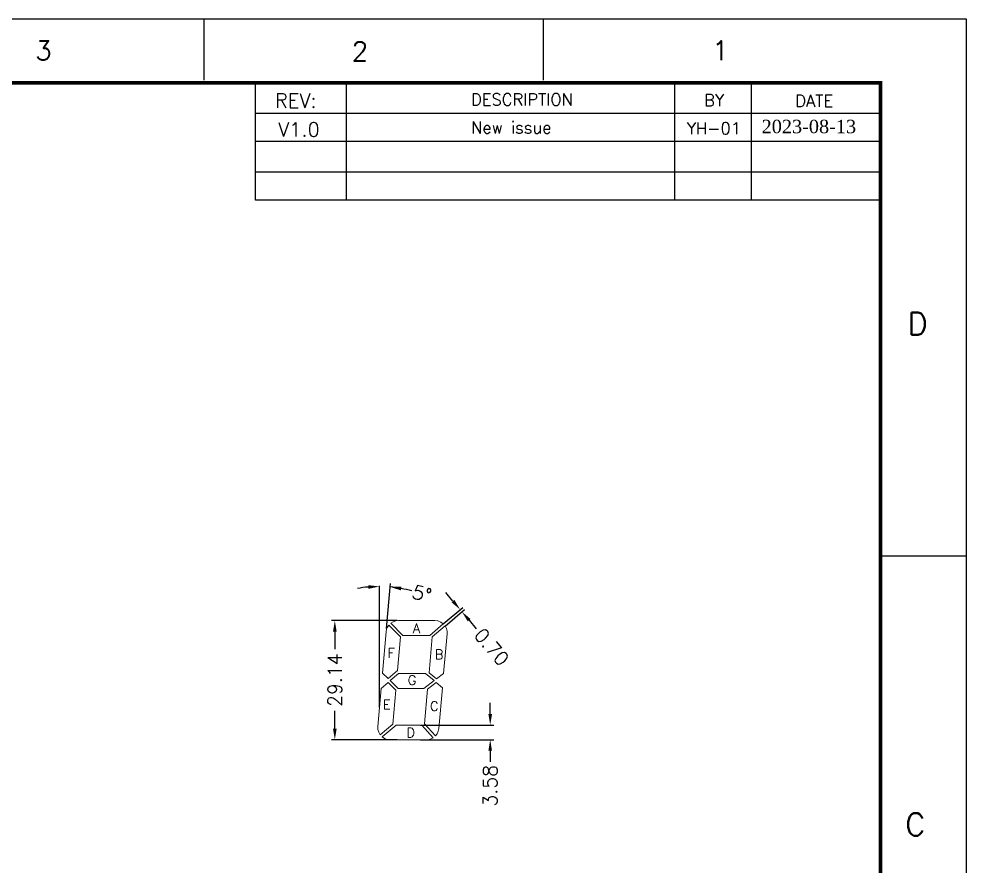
# Model space of a CAD drawing. Header units: millimetres. Extents: x 177 to 2090, y 1120 to 1614.
# Drawn here: x 1421.4 to 1653.1, y 1406.8 to 1614 of the extents above; entities that cross this region are included whole.
import ezdxf

# ---------------------------------------------------------------- set-up
doc = ezdxf.new("R2010")
doc.units = ezdxf.units.MM
doc.header["$LTSCALE"] = 3
doc.header["$PDMODE"] = 35
doc.layers.get('0').update_dxf_attribs({"lineweight": 15})
doc.layers.add('BL', color=2, linetype='Continuous')
doc.layers.add('DIM', color=4, linetype='Continuous')
doc.styles.add('romans', font='romans.shx')
doc.styles.get("Standard").update_dxf_attribs({"font": 'romand.shx', "oblique": 18})
doc.dimstyles.new('LCDDIM', dxfattribs={"dimtxt": 0.8, "dimasz": 0.6, "dimexe": 0.33, "dimexo": 0.33, "dimgap": 0.264, "dimtad": 0, "dimzin": 0, "dimdsep": 46, "dimtxsty": 'romans', "dimcen": 0, "dimadec": 0, "dimazin": 0, "dimtp": 0.2, "dimtm": 0.2, "dimtfac": 1, "dimtofl": 0, "dimtmove": 0, "dimatfit": 0, "dimldrblk": 'CLOSEDBLANK', "dimfxl": 0, "dimtolj": 1, "dimtzin": 0, "dimarcsym": 0})

# ---------------------------------------------------------------- blocks, each defined once
blk = doc.blocks.new('*D71')
at = {"layer": 'Defpoints', "color": 0, "ltscale": 0.5}
for p in [(1514.81, 1466.86), (1498.68, 1437.73), (1514.81, 1437.73)]:
    blk.add_point(p, dxfattribs=at)
at = {"layer": 'DIM', "color": 0, "lineweight": -2, "ltscale": 0.5}
for p, q in [((1513.96, 1466.86), (1497.83, 1466.86)), ((1498.68, 1464.15), (1498.68, 1459.83)), ((1498.68, 1440.44), (1498.68, 1444.76)), ((1513.96, 1437.73), (1497.83, 1437.73))]:
    blk.add_line(p, q, dxfattribs=at)
at = {"layer": 'DIM', "color": 0, "ltscale": 0.5}
for points in [[(1498.23, 1464.15), (1499.13, 1464.15), (1498.68, 1466.86)], [(1498.23, 1440.44), (1499.13, 1440.44), (1498.68, 1437.73)]]:
    blk.add_solid(points, dxfattribs=at)
at = {"layer": 'DIM', "color": 0, "ltscale": 0.5, "insert": (1498.68, 1452.29), "char_height": 3.39, "attachment_point": 5, "rotation": 90, "style": 'romans'}
blk.add_mtext('\\A1;29.14', dxfattribs=at)
blk = doc.blocks.new('_ClosedBlank')
at = {"color": 0, "linetype": 'ByBlock', "lineweight": -2}
for p, q in [((-1, 0.167), (0, 0)), ((-1, 0.167), (-1, -0.167)), ((0, 0), (-1, -0.167))]:
    blk.add_line(p, q, dxfattribs=at)
blk = doc.blocks.new('*D72')
at = {"layer": 'Defpoints', "color": 0, "ltscale": 0.5}
for p in [(1518.8, 1441.31), (1518.8, 1437.73), (1536.68, 1437.73)]:
    blk.add_point(p, dxfattribs=at)
at = {"layer": 'DIM', "color": 0, "lineweight": -2, "ltscale": 0.5}
for p, q in [((1536.68, 1444.02), (1536.68, 1446.73)), ((1519.64, 1441.31), (1537.53, 1441.31)), ((1519.64, 1437.73), (1537.53, 1437.73)), ((1536.68, 1435.01), (1536.68, 1432.3))]:
    blk.add_line(p, q, dxfattribs=at)
at = {"layer": 'DIM', "color": 0, "ltscale": 0.5}
for points in [[(1536.23, 1444.02), (1537.13, 1444.02), (1536.68, 1441.31)], [(1536.23, 1435.01), (1537.13, 1435.01), (1536.68, 1437.73)]]:
    blk.add_solid(points, dxfattribs=at)
at = {"layer": 'DIM', "color": 0, "ltscale": 0.5, "insert": (1536.68, 1426.46), "char_height": 3.39, "attachment_point": 5, "rotation": 90, "style": 'romans'}
blk.add_mtext('\\A1;3.58', dxfattribs=at)
blk = doc.blocks.new('*D73')
at = {"layer": 'Defpoints', "color": 0, "ltscale": 0.5}
for p in [(1529.78, 1469.02), (1524.55, 1465.52), (1525, 1464.98)]:
    blk.add_point(p, dxfattribs=at)
at = {"layer": 'DIM', "color": 0, "lineweight": -2, "ltscale": 0.5}
for p, q in [((1527.58, 1471.62), (1525.83, 1473.7)), ((1525.2, 1466.06), (1529.98, 1470.1)), ((1525.65, 1465.53), (1530.43, 1469.56)), ((1531.53, 1466.95), (1533.28, 1464.87))]:
    blk.add_line(p, q, dxfattribs=at)
at = {"layer": 'DIM', "color": 0, "ltscale": 0.5}
for points in [[(1527.93, 1471.91), (1527.24, 1471.33), (1529.33, 1469.55)], [(1531.88, 1467.24), (1531.19, 1466.65), (1529.78, 1469.02)]]:
    blk.add_solid(points, dxfattribs=at)
at = {"layer": 'DIM', "color": 0, "ltscale": 0.5, "insert": (1537.05, 1460.41), "char_height": 3.39, "attachment_point": 5, "rotation": 310.1682, "style": 'romans'}
blk.add_mtext('\\A1;0.70', dxfattribs=at)
blk = doc.blocks.new('*D74')
at = {"layer": 'Defpoints', "color": 0, "ltscale": 0.5}
for p in [(1509.58, 1475.32), (1510.46, 1475.19), (1511.22, 1464.1), (1510.32, 1454.02), (1509.58, 1445.61)]:
    blk.add_point(p, dxfattribs=at)
at = {"layer": 'DIM', "color": 0, "lineweight": -2, "ltscale": 0.5}
blk.add_line((1511.3, 1464.95), (1512.28, 1475.93), dxfattribs=at)
for start, end in [(95.2812, 100.5625), (74.2959, 84.8696), (74.3071, 79.5884)]:
    blk.add_arc((1509.58, 1445.77), 29.43, start, end, dxfattribs=at)
at = {"layer": 'DIM', "color": 0, "ltscale": 0.5}
for points in [[(1506.85, 1475.53), (1506.89, 1474.63), (1509.58, 1475.2)], [(1514.83, 1474.27), (1514.96, 1475.17), (1512.21, 1475.09)]]:
    blk.add_solid(points, dxfattribs=at)
at = {"layer": 'DIM', "color": 0, "ltscale": 0.5, "insert": (1519.98, 1473.42), "char_height": 3.39, "attachment_point": 5, "rotation": 344.2959, "style": 'romans'}
blk.add_mtext('\\A1;5°', dxfattribs=at)

msp = doc.modelspace()

# ---------------------------------------------------------------- linework, layer by layer
for points in [[(1524.597, 1466.491), (1523.897, 1466.779), (1523.157, 1466.862), (1514.227, 1466.862), (1513.568, 1466.779), (1512.951, 1466.574), (1512.416, 1466.244), (1515.297, 1463.24), (1521.881, 1463.24), (1525.214, 1466.08)], [(1514.021, 1454.64), (1514.721, 1462.87), (1511.881, 1465.75), (1511.552, 1465.257), (1511.346, 1464.722), (1511.223, 1464.104), (1510.318, 1454.022), (1511.717, 1452.664)], [(1525.297, 1453.899), (1523.527, 1452.582), (1521.717, 1454.105), (1522.498, 1462.87), (1525.667, 1465.545), (1525.955, 1464.928), (1526.161, 1464.269), (1526.161, 1463.611)], [(1520.893, 1453.899), (1514.227, 1453.899), (1512.252, 1452.171), (1514.145, 1450.278), (1520.441, 1450.278), (1522.951, 1452.171)], [(1509.742, 1438.92), (1509.412, 1439.579), (1509.206, 1440.237), (1509.165, 1440.978), (1509.988, 1450.237), (1511.717, 1451.718), (1513.568, 1449.866), (1512.869, 1441.554)], [(1523.28, 1438.632), (1523.692, 1439.167), (1523.98, 1439.784), (1524.103, 1440.443), (1525.009, 1450.401), (1523.486, 1451.677), (1521.346, 1450.113), (1520.605, 1441.595)], [(1512.169, 1437.727), (1521.14, 1437.727), (1521.717, 1437.768), (1522.251, 1437.932), (1522.745, 1438.179), (1519.947, 1441.307), (1513.651, 1441.307), (1510.235, 1438.426), (1510.811, 1438.056), (1511.47, 1437.809)]]:
    msp.add_lwpolyline(points, close=True)
at = {"layer": 'BL', "color": 0}
for p, q in [((953.89, 1614.047), (1653.06, 1614.047)), ((1466.676, 1614.047), (1466.676, 1599.096)), ((1549.668, 1614.047), (1549.668, 1599.096)), ((1653.06, 1614.047), (1653.06, 1119.67)), ((1632.155, 1482.71), (1653.06, 1482.71))]:
    msp.add_line(p, q, dxfattribs=at)
at = {"layer": 'BL', "color": 7}
for p, q in [((1479.272, 1569.709), (1479.272, 1598.416)), ((1479.272, 1584.361), (1479.272, 1598.416)), ((1501.5, 1569.709), (1501.5, 1598.416)), ((1501.5, 1584.361), (1501.5, 1598.416)), ((1581.767, 1598.416), (1581.767, 1569.709)), ((1600.511, 1598.416), (1600.511, 1569.709)), ((1632.155, 1590.941), (1479.272, 1590.941)), ((1632.155, 1590.941), (1479.272, 1590.941)), ((1632.155, 1584.062), (1479.272, 1584.062)), ((1632.155, 1584.062), (1479.272, 1584.062)), ((1632.155, 1576.587), (1479.272, 1576.587)), ((1632.155, 1576.587), (1479.272, 1576.587)), ((1632.155, 1569.709), (1479.272, 1569.709)), ((1632.155, 1569.709), (1479.272, 1569.709))]:
    msp.add_line(p, q, dxfattribs=at)
at = {"layer": 'BL', "color": 0, "const_width": 0.918}
msp.add_lwpolyline([(1632.155, 1598.416), (971.494, 1598.416), (971.494, 1135.301), (1632.155, 1135.301), (1632.155, 1598.416)], dxfattribs=at)
at = {"layer": 'DIM'}
msp.add_line((1509.577, 1445.607), (1509.577, 1475.324), dxfattribs=at)

# ---------------------------------------------------------------- texts
at = {"linetype": 'ByBlock', "insert": (1603.06, 1589.379), "char_height": 3.279988, "width": 32.96995, "attachment_point": 1}
msp.add_mtext('{\\fTimes New Roman|b0|i0|c0|p18;\\Q0;\\C7;202\\fTimes New Roman|b0|i0|c186|p18;3\\fTimes New Roman|b0|i0|c0|p18;-\\fTimes New Roman|b0|i0|c186|p18;08\\fTimes New Roman|b0|i0|c0|p18;-13}', dxfattribs=at)
at = {"layer": 'BL', "color": 0, "style": 'romans'}
for s, height, p in [('3', 4.672, (1425.427, 1603.993)), ('2', 4.668, (1502.819, 1603.788)), ('1', 4.672, (1590.962, 1603.993)), ('REV:', 3.4957, (1484.027, 1592.311)), ('REV:', 3.4957, (1484.027, 1592.311)), ('V1.0', 3.4957, (1484.815, 1585.246)), ('D', 5.501, (1638.741, 1536.729)), ('C', 5.501, (1638.169, 1414.239))]:
    msp.add_text(s, height=height, dxfattribs=at).set_placement(p)
at = {"layer": 'BL', "color": 7, "style": 'romans'}
for s, height, p in [('DESCRIPTION', 2.91873, (1532.005, 1592.886)), ('BY', 2.9187, (1588.998, 1592.711)), ('DATE', 2.9187, (1611.288, 1592.563)), ('New issue', 2.9187, (1532.005, 1586.008)), ('YH-01', 2.9187, (1584.747, 1585.833))]:
    msp.add_text(s, height=height, dxfattribs=at).set_placement(p)
at = {"layer": 'DIM', "ltscale": 0.5, "style": 'romans'}
for s, p in [('A', (1517.756, 1463.801)), ('F', (1511.558, 1457.781)), ('B', (1523.125, 1457.432)), ('G', (1516.517, 1451.122)), ('E', (1510.434, 1445.158)), ('C', (1521.952, 1444.764)), ('D', (1516.198, 1438.299))]:
    msp.add_text(s, height=2.32, dxfattribs=at).set_placement(p)

# ---------------------------------------------------------------- dimensions: what is measured, and where the dimension line sits
at = {"layer": 'DIM'}
dim = msp.add_angular_dim_2l(base=(1510.455, 1475.191), line1=((1511.223, 1464.104), (1510.318, 1454.022)), line2=((1509.577, 1445.607), (1509.577, 1475.324)), dimstyle='LCDDIM', override={"dimtxt": 3.39, "dimasz": 2.712, "dimexe": 0.8475, "dimexo": 0.8475, "dimgap": 0.678}, dxfattribs=at)
dim.commit()
dim.dimension.update_dxf_attribs({"geometry": '*D74', "text_midpoint": (1519.983, 1473.42)})
dim = msp.add_aligned_dim(p1=(1524.552, 1465.516), p2=(1525.001, 1464.983), distance=6.256, dimstyle='LCDDIM', override={"dimtxt": 3.39, "dimasz": 2.712, "dimexe": 0.8475, "dimexo": 0.8475, "dimgap": 0.678}, dxfattribs=at)
dim.commit()
dim.dimension.update_dxf_attribs({"geometry": '*D73', "text_midpoint": (1537.05, 1460.408)})
for base, p1, p2, picture, middle in [((1498.6823, 1437.72657), (1514.80723, 1466.86164), (1514.80723, 1437.72657), '*D71', (1498.6823, 1452.2941)), ((1536.679, 1437.727), (1518.797, 1441.307), (1518.797, 1437.727), '*D72', (1536.679, 1426.459))]:
    dim = msp.add_linear_dim(base=base, p1=p1, p2=p2, angle=90, dimstyle='LCDDIM', override={"dimtxt": 3.39, "dimasz": 2.712, "dimexe": 0.8475, "dimexo": 0.8475, "dimgap": 0.678}, dxfattribs=at)
    dim.commit()
    dim.dimension.update_dxf_attribs({"geometry": picture, "text_midpoint": middle, "dimtype": 160})

doc.saveas('drawing.dxf')
